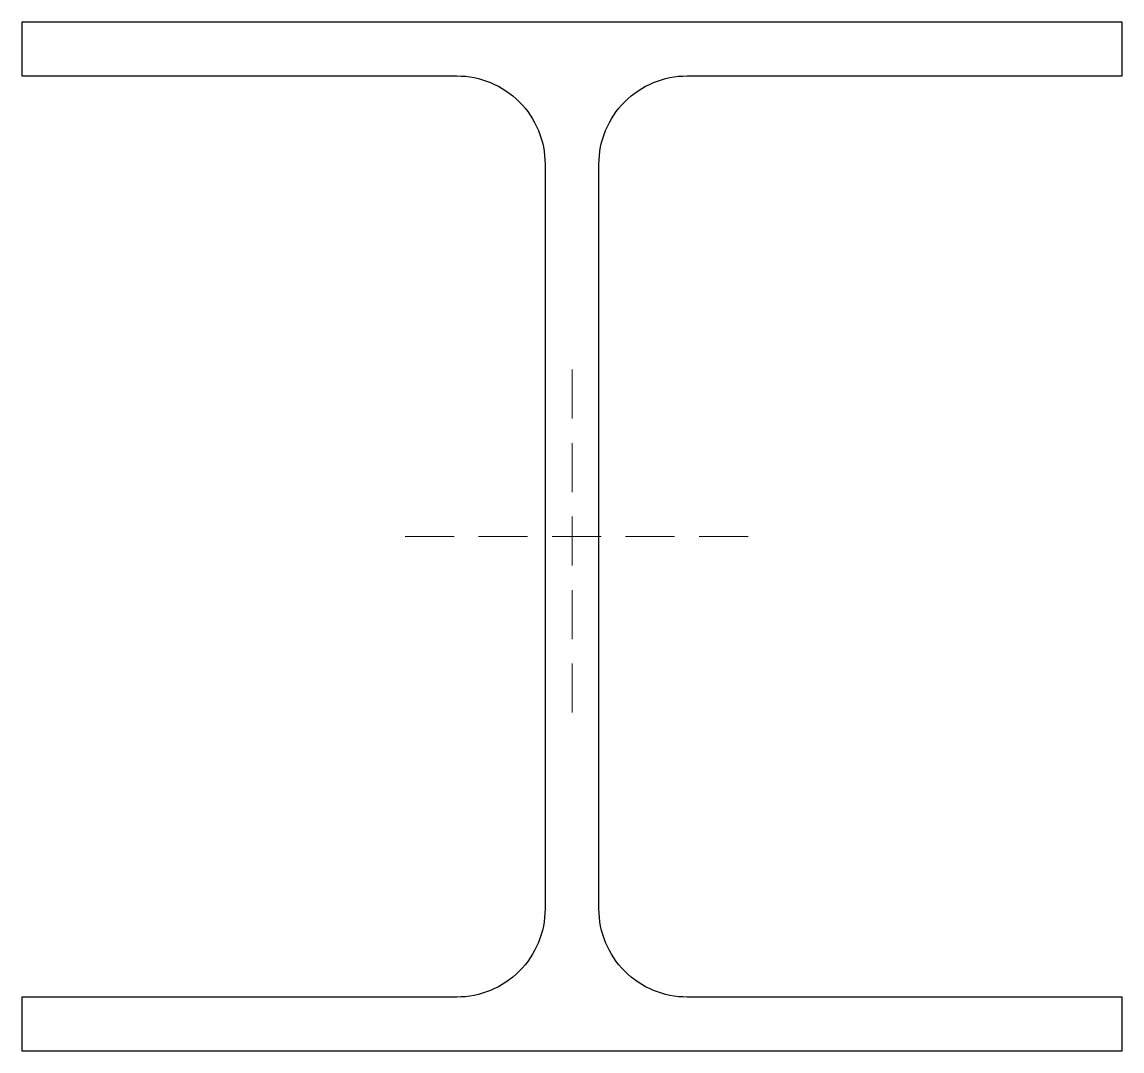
# Model space of a CAD drawing. Header units: millimetres. Extents: x -112 to 112, y -105 to 105.
import ezdxf

# ---------------------------------------------------------------- set-up
doc = ezdxf.new("R2010")
doc.units = ezdxf.units.MM
doc.linetypes.add('DASHED', pattern=[0.75, 0.5, -0.25])
doc.layers.add('ref', color=251, linetype='DASHED', lineweight=5, plot=False)

msp = doc.modelspace()

# ---------------------------------------------------------------- linework, layer by layer
msp.add_lwpolyline([(-23.5, 94, -0.414214), (-5.5, 76), (-5.5, -76, -0.414214), (-23.5, -94), (-112.25, -94), (-112.25, -105), (112.25, -105), (112.25, -94), (23.5, -94, -0.414214), (5.5, -76), (5.5, 76, -0.414214), (23.5, 94), (112.25, 94), (112.25, 105), (-112.25, 105), (-112.25, 94)], format="xyb", close=True)
at = {"layer": 'ref', "linetype": 'DASHED', "ltscale": 20}
for p, q in [((0, -35.95), (0, 35.95)), ((35.95, 0), (-35.95, 0))]:
    msp.add_line(p, q, dxfattribs=at)

doc.saveas('drawing.dxf')
